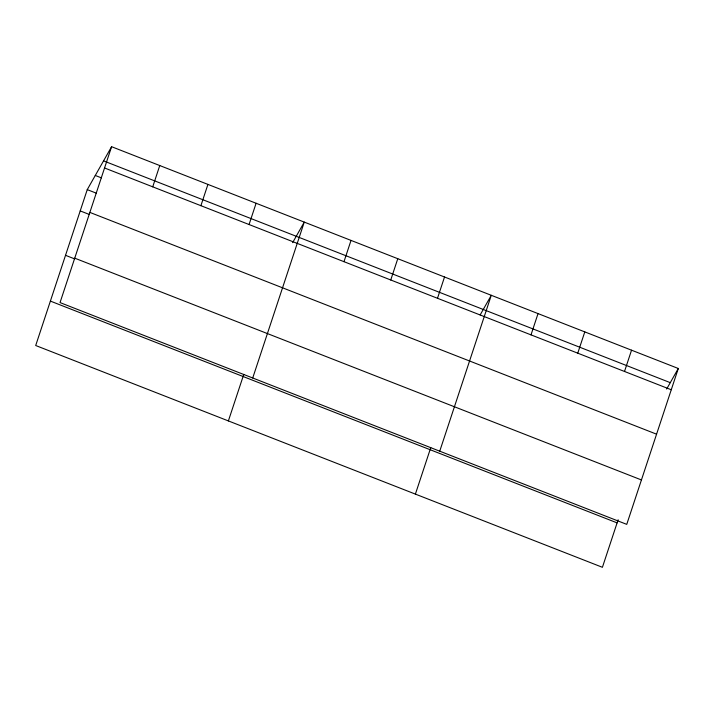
<?xml version="1.0" encoding="UTF-8"?>
<svg xmlns="http://www.w3.org/2000/svg" width="714" height="714" viewBox="0 0 714 714"><rect width="100%" height="100%" fill="white"/><g stroke="black" fill="none" stroke-linecap="round" stroke-linejoin="round"><path stroke-width="1.07" d="M111.589 146.7L60.038 302.584L626.749 524.371L678.3 368.486L111.589 146.7L87.251 189.629L35.7 345.514L602.411 567.3L618.137 519.756M152.725 186.836L159.757 165.559M200.893 205.686L207.926 184.408M249.061 224.535L256.103 203.258M228.382 420.921L243.76 374.422M252.72 377.992L304.271 222.108L292.624 242.662M343.987 261.681L351.02 240.413M390.745 279.986L397.778 258.709M437.495 298.282L444.527 277.005M415.396 494.106L430.774 447.607M439.735 451.186L491.286 295.301L480.156 314.936M531.002 334.875L538.035 313.598M577.76 353.171L584.793 331.894M624.509 371.467L631.542 350.19M666.653 389.041L678.3 368.486M103.557 160.873L670.267 382.65M104.547 167.977L671.267 389.764M95.283 175.465L101.433 177.866M87.251 189.629L96.479 193.235M89.857 212.397L656.577 434.183M80.218 210.907L89.437 214.512M74.729 258.165L641.44 479.951M65.527 255.326L74.747 258.932M50.391 301.094L617.101 522.88"/></g></svg>
